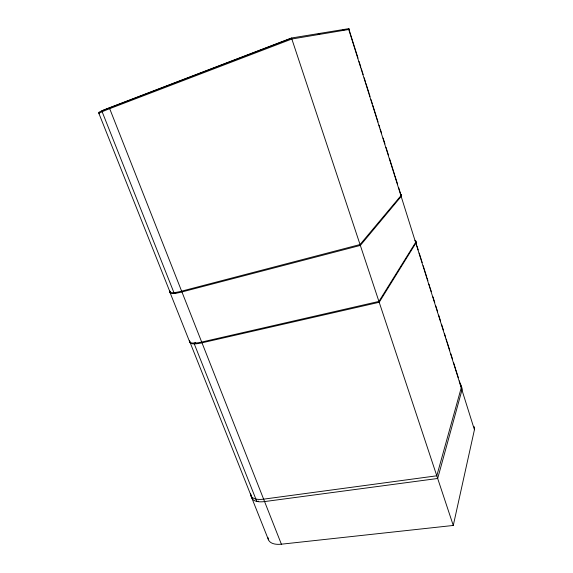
<?xml version="1.0" encoding="UTF-8"?>
<svg xmlns="http://www.w3.org/2000/svg" width="573" height="573" viewBox="0 0 573 573"><rect width="100%" height="100%" fill="white"/><g stroke="black" fill="none" stroke-linecap="round" stroke-linejoin="round"><path stroke-width="0.86" d="M268.035 537.632A21.853 10.873 -24 0 0 281.379 544.192L453.272 525.455L474.43 429.736A19.883 9.032 -15.7 0 0 473.871 426.362M98.986 112.838A25.097 1.332 -19.1 0 1 109.343 107.788L291.507 37.997L348.491 28.7A22.548 1.082 -19.9 0 1 349.122 28.908M289.881 38.814L101.793 110.854L174.249 293.419L175.975 292.968M195.715 342.718L193.968 343.12L256.804 501.432L258.573 501.196M318.065 34.165L319.827 33.871M342.718 30.09L344.48 29.803M99.022 113.712L170.031 292.087M189.477 340.949L251.232 496.096A22.168 9.82 -23.3 0 1 251.232 494.857M169.766 291.872L189.892 342.432M250.881 495.624L268.479 539.823M109.343 107.788L281.379 544.192M291.507 37.997L453.272 525.455M349.15 29.911L358.018 58.152M359.049 61.454L360.854 67.191M361.37 68.824L362.136 71.288M362.394 72.105L363.16 74.547M364.184 77.806L365.467 81.875M365.975 83.5L369.019 93.213M369.277 94.015L370.029 96.429M371.039 99.645L372.307 103.663M372.808 105.26L375.315 113.253M375.566 114.048L376.311 116.434M376.812 118.024L378.058 121.992M379.054 125.165L379.799 127.528M380.293 129.104L381.532 133.051M383.093 138.029L384.963 143.973M386.023 147.354L388.408 154.954M389.461 158.313L391.302 164.179M391.567 165.024L394.711 175.023M394.969 175.854L397.569 184.141M398.607 187.435L400.412 193.201M415.224 240.366L416.471 244.342M416.972 245.932L418.218 249.907M419.214 253.073L421.198 259.397M421.442 260.185L422.186 262.541M423.168 265.686L424.156 268.83M424.428 269.682L426.835 277.346M427.1 278.199L427.895 280.741M428.962 284.129L429.757 286.672M430.022 287.517L431.347 291.729M432.937 296.778L434.771 302.644M435.824 305.989L437.65 311.812M438.696 315.143L440.515 320.93M441.554 324.239L443.359 329.998M444.397 333.285L445.679 337.375M446.188 339.008L446.961 341.465M447.219 342.282L449.769 350.404M450.786 353.641L452.563 359.3M453.572 362.516L455.592 368.948M455.843 369.743L458.35 377.729M459.345 380.909L460.842 385.672M348.491 28.7L474.43 429.736M169.859 290.926A23.722 4.226 -20.9 0 0 181.627 291.148L360.045 244.535L400.935 195.687A21.423 3.452 -18.3 0 0 401.028 194.29M189.871 341.214A23.335 5.68 -21.4 0 0 201.997 342.819L379.211 302.279L415.833 243.138A21.115 4.663 -17.9 0 0 415.783 241.312M415.074 240.288A21.115 4.641 -17.9 0 1 415.611 242.429L378.925 301.419L201.689 342.052A23.343 5.658 -21.4 0 1 189.57 340.469M460.921 386.295A20.141 8.151 -16.3 0 1 461.96 390.02L437.679 478.476L264.576 501.576A22.161 9.841 -23.3 0 1 251.468 496.003M250.53 493.64A22.182 9.777 -23.3 0 0 263.623 499.155L436.791 475.798L461.251 387.763A20.155 8.101 -16.3 0 0 460.219 384.068M170.21 291.621A23.715 4.247 -20.9 0 0 181.942 291.951L360.345 245.423L401.164 196.417A21.423 3.474 -18.3 0 0 400.792 194.806M99.408 113.698A25.09 1.304 -19.1 0 1 109.694 108.677L291.843 39.007L348.749 29.51A22.54 1.053 -19.8 0 1 349.372 29.703"/></g></svg>
